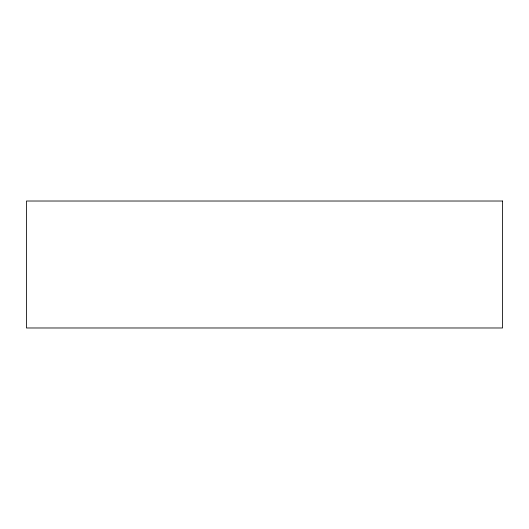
<?xml version="1.0" encoding="UTF-8"?>
<svg xmlns="http://www.w3.org/2000/svg" width="529" height="529" viewBox="0 0 529 529"><rect width="100%" height="100%" fill="white"/><g stroke="black" fill="none" stroke-linecap="round" stroke-linejoin="round"><path stroke-width="0.79" d="M502.55 201.02L26.45 201.02L26.45 327.98L502.55 327.98L502.55 201.02"/></g></svg>
